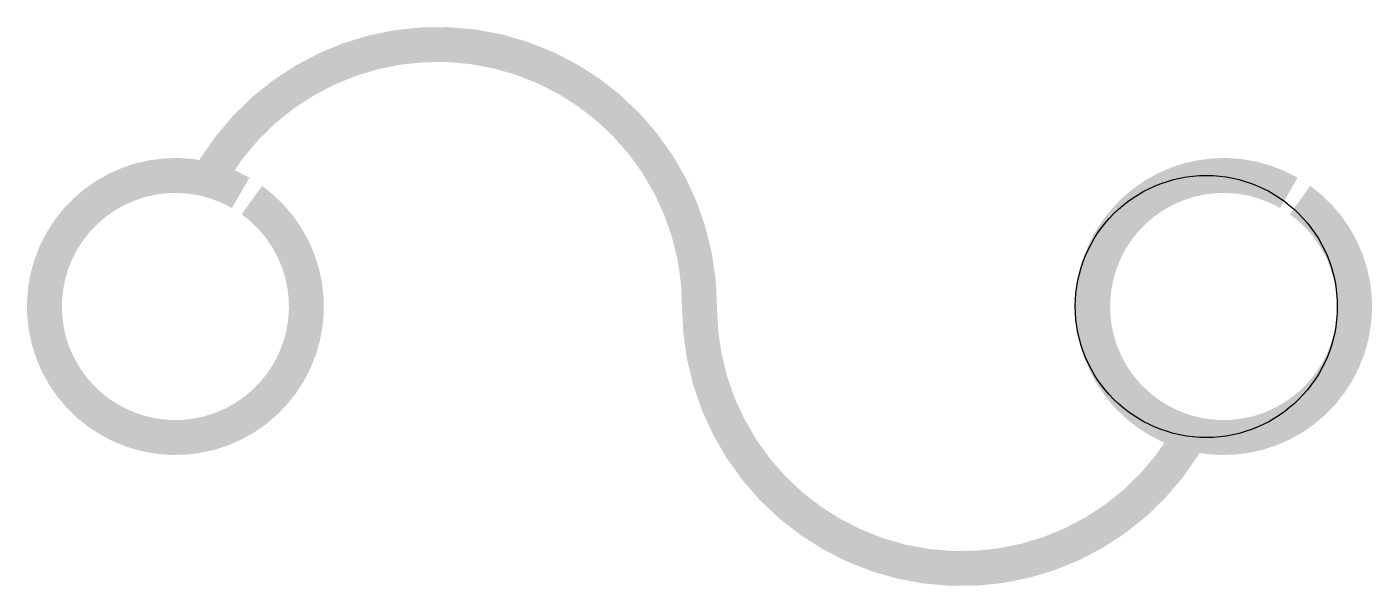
# Model space of a CAD drawing. Extents: x 5.283 to 5.514, y -32.307 to -32.211.
import ezdxf

# ---------------------------------------------------------------- set-up
doc = ezdxf.new("R2010")
doc.units = 0
doc.layers.get('0').update_dxf_attribs({"linetype": 'CONTINUOUS'})

msp = doc.modelspace()

# ---------------------------------------------------------------- linework, layer by layer
at = {"color": 0, "const_width": 0.006000000000000001}
for points in [[(5.483347924873465, -32.27930070753373, -0.7914183192462256), (5.398098701278467, -32.25917609573623, 0.7914183192462259), (5.31284947768347, -32.23905148393873, 0.7914183192462259)], [(5.319305509653399, -32.23966565119881, 39.33880835951041), (5.321227646200998, -32.24090369016879, 39.33880835951041)], [(5.499305509653396, -32.23966565119881, 39.33880835951041), (5.501227646200995, -32.24090369016879, 39.33880835951041)]]:
    msp.add_lwpolyline(points, format="xyb", dxfattribs=at)
at = {"color": 0}
msp.add_circle((5.485128479954907, -32.25917609573623), 0.02249999999999979, dxfattribs=at)

doc.saveas('drawing.dxf')
